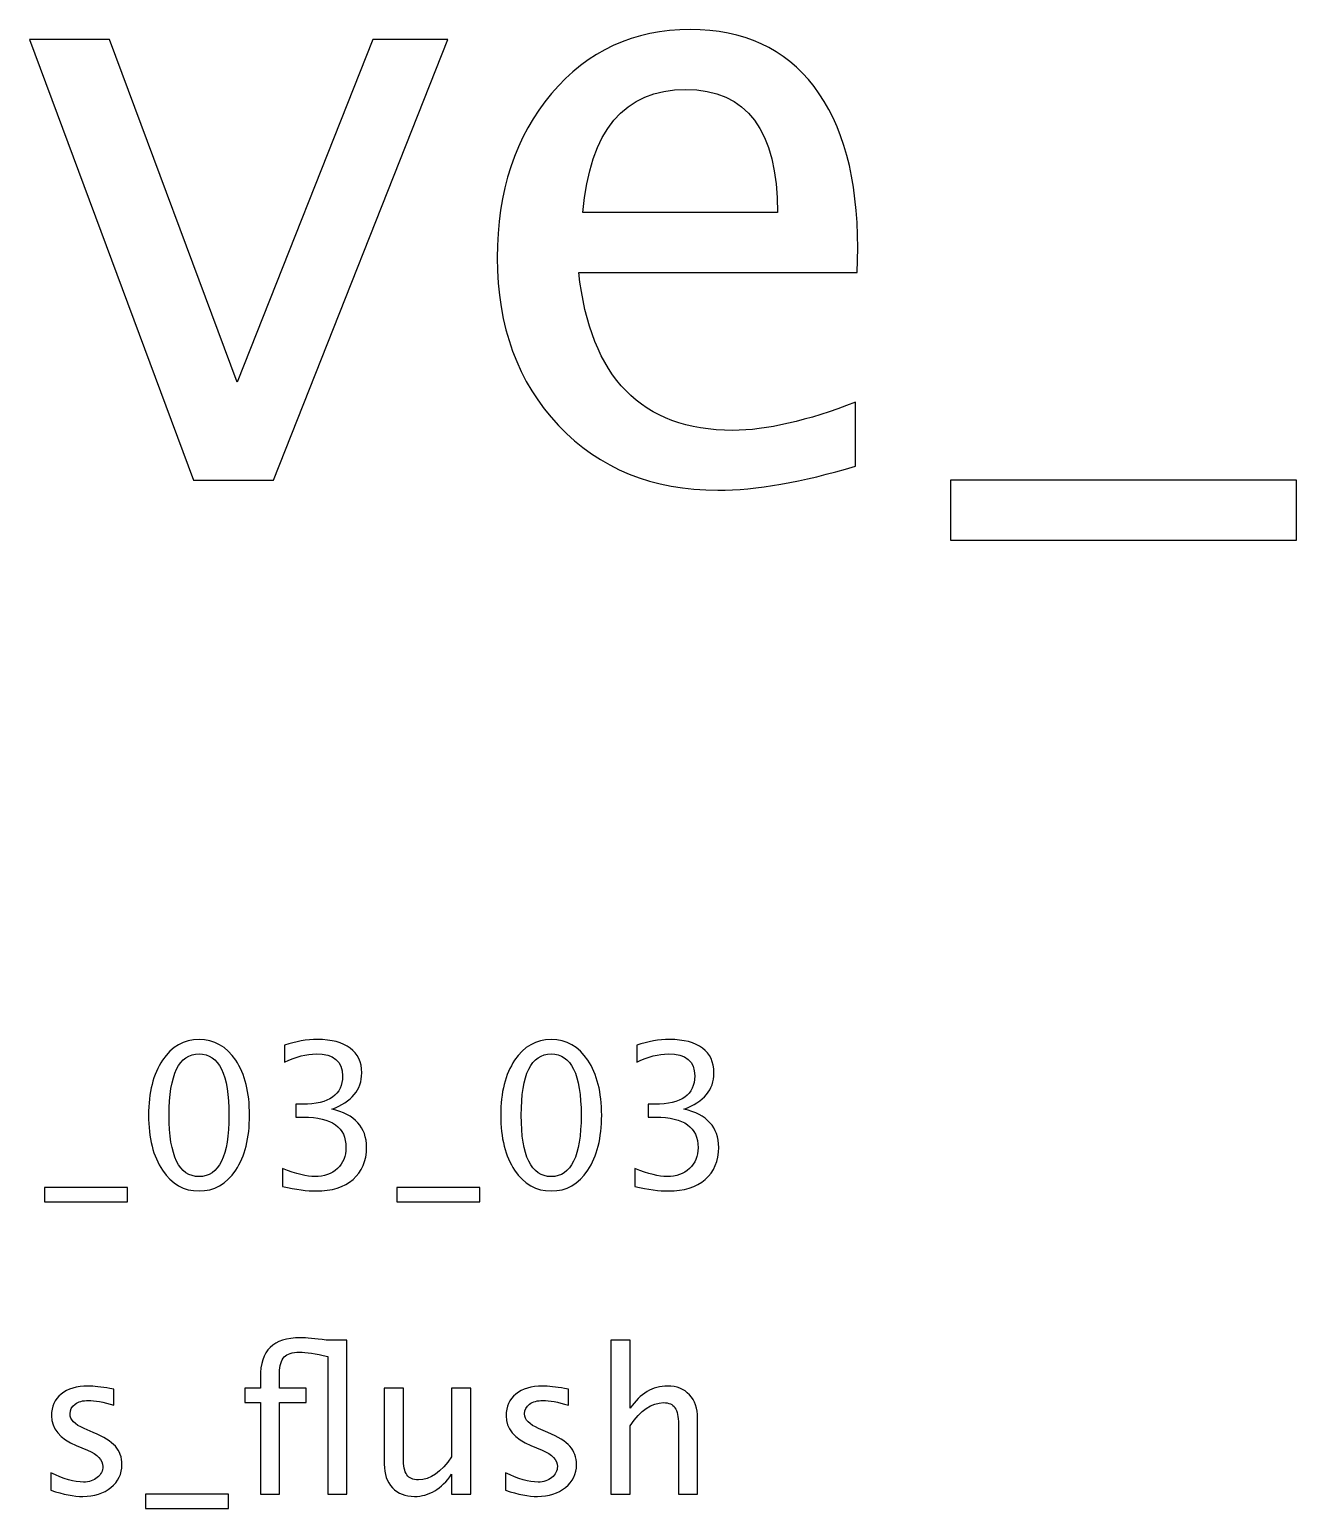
# Model space of a CAD drawing. Header units: centimetres. Extents: x -79 to 72, y -74 to 74.
# Drawn here: x -17.19 to -9.13, y 63.63 to 73.04 of the extents above; entities that cross this region are included whole.
import ezdxf

# ---------------------------------------------------------------- set-up
doc = ezdxf.new("R2010")
doc.units = ezdxf.units.CM
doc.header["$MEASUREMENT"] = 0
doc.layers.add('Layer 1', color=7, linetype='Continuous')

msp = doc.modelspace()

# ---------------------------------------------------------------- linework, layer by layer
at = {"layer": 'Layer 1'}
for points, knots in [([(-11.9353, 70.2604), (-12.27661, 70.15809), (-12.56854, 70.10694), (-12.81195, 70.10694), (-12.81195, 70.10694), (-13.22735, 70.10694), (-13.56513, 70.24452), (-13.82531, 70.51881), (-13.82531, 70.51881), (-14.08548, 70.79309), (-14.21601, 71.14852), (-14.21601, 71.58596), (-14.21601, 71.58596), (-14.21601, 72.01018), (-14.10136, 72.35855), (-13.87117, 72.63107), (-13.87117, 72.63107), (-13.64098, 72.90271), (-13.34641, 73.03853), (-12.98746, 73.03853), (-12.98746, 73.03853), (-12.64791, 73.03853), (-12.38509, 72.9177), (-12.19988, 72.67605), (-12.19988, 72.67605), (-12.01468, 72.43439), (-11.92207, 72.0922), (-11.92207, 71.64858), (-11.92207, 71.64858), (-11.92207, 71.64858), (-11.92472, 71.49336), (-11.92472, 71.49336), (-11.92472, 71.49336), (-11.92472, 71.49336), (-13.69743, 71.49336), (-13.69743, 71.49336), (-13.69743, 71.49336), (-13.62334, 70.82308), (-13.29614, 70.48794), (-12.7167, 70.48794), (-12.7167, 70.48794), (-12.50415, 70.48794), (-12.24398, 70.54791), (-11.9353, 70.66786), (-11.9353, 70.66786), (-11.9353, 70.66786), (-11.9353, 70.2604), (-11.9353, 70.2604)], [0, 0, 0, 0, 0.0769231, 0.0769231, 0.0769231, 0.0769231, 0.1538462, 0.1538462, 0.1538462, 0.1538462, 0.2307692, 0.2307692, 0.2307692, 0.2307692, 0.3076923, 0.3076923, 0.3076923, 0.3076923, 0.3846154, 0.3846154, 0.3846154, 0.3846154, 0.4615385, 0.4615385, 0.4615385, 0.4615385, 0.5384615, 0.5384615, 0.5384615, 0.5384615, 0.6153846, 0.6153846, 0.6153846, 0.6153846, 0.6923077, 0.6923077, 0.6923077, 0.6923077, 0.7692308, 0.7692308, 0.7692308, 0.7692308, 0.8461538, 0.8461538, 0.8461538, 0.8461538, 1, 1, 1, 1]), ([(-16.14835, 70.17044), (-16.14835, 70.17044), (-17.19257, 72.97503), (-17.19257, 72.97503), (-17.19257, 72.97503), (-17.19257, 72.97503), (-16.68457, 72.97503), (-16.68457, 72.97503), (-16.68457, 72.97503), (-16.68457, 72.97503), (-15.87054, 70.79574), (-15.87054, 70.79574), (-15.87054, 70.79574), (-15.87054, 70.79574), (-15.00888, 72.97503), (-15.00888, 72.97503), (-15.00888, 72.97503), (-15.00888, 72.97503), (-14.53087, 72.97503), (-14.53087, 72.97503), (-14.53087, 72.97503), (-14.53087, 72.97503), (-15.63947, 70.17044), (-15.63947, 70.17044), (-15.63947, 70.17044), (-15.63947, 70.17044), (-16.14835, 70.17044), (-16.14835, 70.17044)], [0, 0, 0, 0, 0.125, 0.125, 0.125, 0.125, 0.25, 0.25, 0.25, 0.25, 0.375, 0.375, 0.375, 0.375, 0.5, 0.5, 0.5, 0.5, 0.625, 0.625, 0.625, 0.625, 0.75, 0.75, 0.75, 0.75, 1, 1, 1, 1]), ([(-13.67097, 71.87436), (-13.67097, 71.87436), (-12.43272, 71.87436), (-12.43272, 71.87436), (-12.43272, 71.87436), (-12.43272, 72.39647), (-12.62763, 72.65752), (-13.01656, 72.65752), (-13.01656, 72.65752), (-13.40815, 72.65752), (-13.62599, 72.39647), (-13.67097, 71.87436)], [0, 0, 0, 0, 0.25, 0.25, 0.25, 0.25, 0.5, 0.5, 0.5, 0.5, 1, 1, 1, 1]), ([(-11.33117, 69.78944), (-11.33117, 69.78944), (-11.33117, 70.17044), (-11.33117, 70.17044), (-11.33117, 70.17044), (-11.33117, 70.17044), (-9.12984, 70.17044), (-9.12984, 70.17044), (-9.12984, 70.17044), (-9.12984, 70.17044), (-9.12984, 69.78944), (-9.12984, 69.78944), (-9.12984, 69.78944), (-9.12984, 69.78944), (-11.33117, 69.78944), (-11.33117, 69.78944)], [0, 0, 0, 0, 0.2, 0.2, 0.2, 0.2, 0.4, 0.4, 0.4, 0.4, 0.6, 0.6, 0.6, 0.6, 1, 1, 1, 1]), ([(-16.1139, 65.64758), (-16.21021, 65.64758), (-16.28789, 65.69182), (-16.34673, 65.78008), (-16.34673, 65.78008), (-16.40579, 65.86835), (-16.43521, 65.98477), (-16.43521, 66.12955), (-16.43521, 66.12955), (-16.43521, 66.27433), (-16.40579, 66.39074), (-16.34673, 66.47901), (-16.34673, 66.47901), (-16.28789, 66.56727), (-16.21021, 66.61151), (-16.1139, 66.61151), (-16.1139, 66.61151), (-16.01717, 66.61151), (-15.93949, 66.56748), (-15.88064, 66.47943), (-15.88064, 66.47943), (-15.82201, 66.39138), (-15.79259, 66.27475), (-15.79259, 66.12955), (-15.79259, 66.12955), (-15.79259, 65.98477), (-15.82201, 65.86835), (-15.88064, 65.78008), (-15.88064, 65.78008), (-15.93949, 65.69182), (-16.01717, 65.64758), (-16.1139, 65.64758)], [0, 0, 0, 0, 0.1111111, 0.1111111, 0.1111111, 0.1111111, 0.2222222, 0.2222222, 0.2222222, 0.2222222, 0.3333333, 0.3333333, 0.3333333, 0.3333333, 0.4444444, 0.4444444, 0.4444444, 0.4444444, 0.5555556, 0.5555556, 0.5555556, 0.5555556, 0.6666667, 0.6666667, 0.6666667, 0.6666667, 0.7777778, 0.7777778, 0.7777778, 0.7777778, 1, 1, 1, 1]), ([(-15.58262, 65.67679), (-15.58262, 65.67679), (-15.58262, 65.79109), (-15.58262, 65.79109), (-15.58262, 65.79109), (-15.49541, 65.75638), (-15.42704, 65.73902), (-15.37688, 65.73902), (-15.37688, 65.73902), (-15.31782, 65.73902), (-15.2702, 65.75595), (-15.23358, 65.79003), (-15.23358, 65.79003), (-15.19696, 65.82411), (-15.17876, 65.86856), (-15.17876, 65.92317), (-15.17876, 65.92317), (-15.17876, 66.05271), (-15.26893, 66.11748), (-15.44927, 66.11748), (-15.44927, 66.11748), (-15.44927, 66.11748), (-15.49753, 66.11748), (-15.49753, 66.11748), (-15.49753, 66.11748), (-15.49753, 66.11748), (-15.49753, 66.1994), (-15.49753, 66.1994), (-15.49753, 66.1994), (-15.49753, 66.1994), (-15.45477, 66.20003), (-15.45477, 66.20003), (-15.45477, 66.20003), (-15.28523, 66.20003), (-15.20035, 66.25972), (-15.20035, 66.37931), (-15.20035, 66.37931), (-15.20035, 66.47308), (-15.25665, 66.52007), (-15.36905, 66.52007), (-15.36905, 66.52007), (-15.42937, 66.52007), (-15.49626, 66.50271), (-15.56992, 66.468), (-15.56992, 66.468), (-15.56992, 66.468), (-15.56992, 66.57468), (-15.56992, 66.57468), (-15.56992, 66.57468), (-15.49774, 66.59923), (-15.4281, 66.61151), (-15.36122, 66.61151), (-15.36122, 66.61151), (-15.2702, 66.61151), (-15.20014, 66.59331), (-15.15145, 66.5569), (-15.15145, 66.5569), (-15.10277, 66.52071), (-15.07843, 66.468), (-15.07843, 66.399), (-15.07843, 66.399), (-15.07843, 66.29126), (-15.14214, 66.21442), (-15.26978, 66.1687), (-15.26978, 66.1687), (-15.12182, 66.1342), (-15.04795, 66.05313), (-15.04795, 65.92508), (-15.04795, 65.92508), (-15.04795, 65.83872), (-15.07652, 65.77077), (-15.13346, 65.72145), (-15.13346, 65.72145), (-15.1904, 65.67213), (-15.26872, 65.64758), (-15.3682, 65.64758), (-15.3682, 65.64758), (-15.42493, 65.64758), (-15.49626, 65.65732), (-15.58262, 65.67679)], [0, 0, 0, 0, 0.047619, 0.047619, 0.047619, 0.047619, 0.0952381, 0.0952381, 0.0952381, 0.0952381, 0.1428571, 0.1428571, 0.1428571, 0.1428571, 0.1904762, 0.1904762, 0.1904762, 0.1904762, 0.2380952, 0.2380952, 0.2380952, 0.2380952, 0.2857143, 0.2857143, 0.2857143, 0.2857143, 0.3333333, 0.3333333, 0.3333333, 0.3333333, 0.3809524, 0.3809524, 0.3809524, 0.3809524, 0.4285714, 0.4285714, 0.4285714, 0.4285714, 0.4761905, 0.4761905, 0.4761905, 0.4761905, 0.5238095, 0.5238095, 0.5238095, 0.5238095, 0.5714286, 0.5714286, 0.5714286, 0.5714286, 0.6190476, 0.6190476, 0.6190476, 0.6190476, 0.6666667, 0.6666667, 0.6666667, 0.6666667, 0.7142857, 0.7142857, 0.7142857, 0.7142857, 0.7619048, 0.7619048, 0.7619048, 0.7619048, 0.8095238, 0.8095238, 0.8095238, 0.8095238, 0.8571429, 0.8571429, 0.8571429, 0.8571429, 0.9047619, 0.9047619, 0.9047619, 0.9047619, 1, 1, 1, 1]), ([(-13.87278, 65.64758), (-13.96909, 65.64758), (-14.04677, 65.69182), (-14.10561, 65.78008), (-14.10561, 65.78008), (-14.16467, 65.86835), (-14.19409, 65.98477), (-14.19409, 66.12955), (-14.19409, 66.12955), (-14.19409, 66.27433), (-14.16467, 66.39074), (-14.10561, 66.47901), (-14.10561, 66.47901), (-14.04677, 66.56727), (-13.96909, 66.61151), (-13.87278, 66.61151), (-13.87278, 66.61151), (-13.77605, 66.61151), (-13.69837, 66.56748), (-13.63952, 66.47943), (-13.63952, 66.47943), (-13.58089, 66.39138), (-13.55147, 66.27475), (-13.55147, 66.12955), (-13.55147, 66.12955), (-13.55147, 65.98477), (-13.58089, 65.86835), (-13.63952, 65.78008), (-13.63952, 65.78008), (-13.69837, 65.69182), (-13.77605, 65.64758), (-13.87278, 65.64758)], [0, 0, 0, 0, 0.1111111, 0.1111111, 0.1111111, 0.1111111, 0.2222222, 0.2222222, 0.2222222, 0.2222222, 0.3333333, 0.3333333, 0.3333333, 0.3333333, 0.4444444, 0.4444444, 0.4444444, 0.4444444, 0.5555556, 0.5555556, 0.5555556, 0.5555556, 0.6666667, 0.6666667, 0.6666667, 0.6666667, 0.7777778, 0.7777778, 0.7777778, 0.7777778, 1, 1, 1, 1]), ([(-13.3415, 65.67679), (-13.3415, 65.67679), (-13.3415, 65.79109), (-13.3415, 65.79109), (-13.3415, 65.79109), (-13.25429, 65.75638), (-13.18592, 65.73902), (-13.13576, 65.73902), (-13.13576, 65.73902), (-13.0767, 65.73902), (-13.02908, 65.75595), (-12.99246, 65.79003), (-12.99246, 65.79003), (-12.95584, 65.82411), (-12.93764, 65.86856), (-12.93764, 65.92317), (-12.93764, 65.92317), (-12.93764, 66.05271), (-13.02781, 66.11748), (-13.20815, 66.11748), (-13.20815, 66.11748), (-13.20815, 66.11748), (-13.25641, 66.11748), (-13.25641, 66.11748), (-13.25641, 66.11748), (-13.25641, 66.11748), (-13.25641, 66.1994), (-13.25641, 66.1994), (-13.25641, 66.1994), (-13.25641, 66.1994), (-13.21365, 66.20003), (-13.21365, 66.20003), (-13.21365, 66.20003), (-13.04411, 66.20003), (-12.95923, 66.25972), (-12.95923, 66.37931), (-12.95923, 66.37931), (-12.95923, 66.47308), (-13.01553, 66.52007), (-13.12793, 66.52007), (-13.12793, 66.52007), (-13.18825, 66.52007), (-13.25514, 66.50271), (-13.3288, 66.468), (-13.3288, 66.468), (-13.3288, 66.468), (-13.3288, 66.57468), (-13.3288, 66.57468), (-13.3288, 66.57468), (-13.25662, 66.59923), (-13.18698, 66.61151), (-13.1201, 66.61151), (-13.1201, 66.61151), (-13.02908, 66.61151), (-12.95902, 66.59331), (-12.91033, 66.5569), (-12.91033, 66.5569), (-12.86165, 66.52071), (-12.83731, 66.468), (-12.83731, 66.399), (-12.83731, 66.399), (-12.83731, 66.29126), (-12.90102, 66.21442), (-13.02866, 66.1687), (-13.02866, 66.1687), (-12.8807, 66.1342), (-12.80683, 66.05313), (-12.80683, 65.92508), (-12.80683, 65.92508), (-12.80683, 65.83872), (-12.8354, 65.77077), (-12.89234, 65.72145), (-12.89234, 65.72145), (-12.94928, 65.67213), (-13.0276, 65.64758), (-13.12708, 65.64758), (-13.12708, 65.64758), (-13.18381, 65.64758), (-13.25514, 65.65732), (-13.3415, 65.67679)], [0, 0, 0, 0, 0.047619, 0.047619, 0.047619, 0.047619, 0.0952381, 0.0952381, 0.0952381, 0.0952381, 0.1428571, 0.1428571, 0.1428571, 0.1428571, 0.1904762, 0.1904762, 0.1904762, 0.1904762, 0.2380952, 0.2380952, 0.2380952, 0.2380952, 0.2857143, 0.2857143, 0.2857143, 0.2857143, 0.3333333, 0.3333333, 0.3333333, 0.3333333, 0.3809524, 0.3809524, 0.3809524, 0.3809524, 0.4285714, 0.4285714, 0.4285714, 0.4285714, 0.4761905, 0.4761905, 0.4761905, 0.4761905, 0.5238095, 0.5238095, 0.5238095, 0.5238095, 0.5714286, 0.5714286, 0.5714286, 0.5714286, 0.6190476, 0.6190476, 0.6190476, 0.6190476, 0.6666667, 0.6666667, 0.6666667, 0.6666667, 0.7142857, 0.7142857, 0.7142857, 0.7142857, 0.7619048, 0.7619048, 0.7619048, 0.7619048, 0.8095238, 0.8095238, 0.8095238, 0.8095238, 0.8571429, 0.8571429, 0.8571429, 0.8571429, 0.9047619, 0.9047619, 0.9047619, 0.9047619, 1, 1, 1, 1]), ([(-16.11411, 65.73902), (-15.9869, 65.73902), (-15.9234, 65.8692), (-15.9234, 66.12955), (-15.9234, 66.12955), (-15.9234, 66.3899), (-15.9869, 66.52007), (-16.11411, 66.52007), (-16.11411, 66.52007), (-16.2409, 66.52007), (-16.3044, 66.3899), (-16.3044, 66.12955), (-16.3044, 66.12955), (-16.3044, 65.8692), (-16.2409, 65.73902), (-16.11411, 65.73902)], [0, 0, 0, 0, 0.2, 0.2, 0.2, 0.2, 0.4, 0.4, 0.4, 0.4, 0.6, 0.6, 0.6, 0.6, 1, 1, 1, 1]), ([(-13.87299, 65.73902), (-13.74578, 65.73902), (-13.68228, 65.8692), (-13.68228, 66.12955), (-13.68228, 66.12955), (-13.68228, 66.3899), (-13.74578, 66.52007), (-13.87299, 66.52007), (-13.87299, 66.52007), (-13.99978, 66.52007), (-14.06328, 66.3899), (-14.06328, 66.12955), (-14.06328, 66.12955), (-14.06328, 65.8692), (-13.99978, 65.73902), (-13.87299, 65.73902)], [0, 0, 0, 0, 0.2, 0.2, 0.2, 0.2, 0.4, 0.4, 0.4, 0.4, 0.6, 0.6, 0.6, 0.6, 1, 1, 1, 1]), ([(-17.09688, 65.579), (-17.09688, 65.579), (-17.09688, 65.67044), (-17.09688, 65.67044), (-17.09688, 65.67044), (-17.09688, 65.67044), (-16.56856, 65.67044), (-16.56856, 65.67044), (-16.56856, 65.67044), (-16.56856, 65.67044), (-16.56856, 65.579), (-16.56856, 65.579), (-16.56856, 65.579), (-16.56856, 65.579), (-17.09688, 65.579), (-17.09688, 65.579)], [0, 0, 0, 0, 0.2, 0.2, 0.2, 0.2, 0.4, 0.4, 0.4, 0.4, 0.6, 0.6, 0.6, 0.6, 1, 1, 1, 1]), ([(-14.85576, 65.579), (-14.85576, 65.579), (-14.85576, 65.67044), (-14.85576, 65.67044), (-14.85576, 65.67044), (-14.85576, 65.67044), (-14.32744, 65.67044), (-14.32744, 65.67044), (-14.32744, 65.67044), (-14.32744, 65.67044), (-14.32744, 65.579), (-14.32744, 65.579), (-14.32744, 65.579), (-14.32744, 65.579), (-14.85576, 65.579), (-14.85576, 65.579)], [0, 0, 0, 0, 0.2, 0.2, 0.2, 0.2, 0.4, 0.4, 0.4, 0.4, 0.6, 0.6, 0.6, 0.6, 1, 1, 1, 1]), ([(-15.72359, 63.71887), (-15.72359, 63.71887), (-15.72359, 64.30053), (-15.72359, 64.30053), (-15.72359, 64.30053), (-15.72359, 64.30053), (-15.82286, 64.30053), (-15.82286, 64.30053), (-15.82286, 64.30053), (-15.82286, 64.30053), (-15.82286, 64.39197), (-15.82286, 64.39197), (-15.82286, 64.39197), (-15.82286, 64.39197), (-15.72359, 64.39197), (-15.72359, 64.39197), (-15.72359, 64.39197), (-15.72359, 64.39197), (-15.72359, 64.46076), (-15.72359, 64.46076), (-15.72359, 64.46076), (-15.72359, 64.54776), (-15.70285, 64.61147), (-15.66157, 64.65211), (-15.66157, 64.65211), (-15.6203, 64.69296), (-15.55574, 64.71328), (-15.46811, 64.71328), (-15.46811, 64.71328), (-15.43022, 64.71328), (-15.37603, 64.7082), (-15.30576, 64.69804), (-15.30576, 64.69804), (-15.30576, 64.69804), (-15.17241, 64.69804), (-15.17241, 64.69804), (-15.17241, 64.69804), (-15.17241, 64.69804), (-15.17241, 63.71887), (-15.17241, 63.71887), (-15.17241, 63.71887), (-15.17241, 63.71887), (-15.29433, 63.71887), (-15.29433, 63.71887), (-15.29433, 63.71887), (-15.29433, 63.71887), (-15.29433, 64.5939), (-15.29433, 64.5939), (-15.29433, 64.5939), (-15.37328, 64.61253), (-15.43361, 64.62184), (-15.47509, 64.62184), (-15.47509, 64.62184), (-15.52039, 64.62184), (-15.55277, 64.61168), (-15.57246, 64.59136), (-15.57246, 64.59136), (-15.59193, 64.57104), (-15.60167, 64.53717), (-15.60167, 64.48955), (-15.60167, 64.48955), (-15.60167, 64.48955), (-15.60167, 64.39197), (-15.60167, 64.39197), (-15.60167, 64.39197), (-15.60167, 64.39197), (-15.43276, 64.39197), (-15.43276, 64.39197), (-15.43276, 64.39197), (-15.43276, 64.39197), (-15.43276, 64.30053), (-15.43276, 64.30053), (-15.43276, 64.30053), (-15.43276, 64.30053), (-15.60167, 64.30053), (-15.60167, 64.30053), (-15.60167, 64.30053), (-15.60167, 64.30053), (-15.60167, 63.71887), (-15.60167, 63.71887), (-15.60167, 63.71887), (-15.60167, 63.71887), (-15.72359, 63.71887), (-15.72359, 63.71887)], [0, 0, 0, 0, 0.0454545, 0.0454545, 0.0454545, 0.0454545, 0.0909091, 0.0909091, 0.0909091, 0.0909091, 0.1363636, 0.1363636, 0.1363636, 0.1363636, 0.1818182, 0.1818182, 0.1818182, 0.1818182, 0.2272727, 0.2272727, 0.2272727, 0.2272727, 0.2727273, 0.2727273, 0.2727273, 0.2727273, 0.3181818, 0.3181818, 0.3181818, 0.3181818, 0.3636364, 0.3636364, 0.3636364, 0.3636364, 0.4090909, 0.4090909, 0.4090909, 0.4090909, 0.4545455, 0.4545455, 0.4545455, 0.4545455, 0.5, 0.5, 0.5, 0.5, 0.5454545, 0.5454545, 0.5454545, 0.5454545, 0.5909091, 0.5909091, 0.5909091, 0.5909091, 0.6363636, 0.6363636, 0.6363636, 0.6363636, 0.6818182, 0.6818182, 0.6818182, 0.6818182, 0.7272727, 0.7272727, 0.7272727, 0.7272727, 0.7727273, 0.7727273, 0.7727273, 0.7727273, 0.8181818, 0.8181818, 0.8181818, 0.8181818, 0.8636364, 0.8636364, 0.8636364, 0.8636364, 0.9090909, 0.9090909, 0.9090909, 0.9090909, 1, 1, 1, 1]), ([(-13.49219, 63.71887), (-13.49219, 63.71887), (-13.49219, 64.69804), (-13.49219, 64.69804), (-13.49219, 64.69804), (-13.49219, 64.69804), (-13.37027, 64.69804), (-13.37027, 64.69804), (-13.37027, 64.69804), (-13.37027, 64.69804), (-13.37027, 64.26476), (-13.37027, 64.26476), (-13.37027, 64.26476), (-13.30571, 64.35895), (-13.22655, 64.40594), (-13.13299, 64.40594), (-13.13299, 64.40594), (-13.07415, 64.40594), (-13.02737, 64.38753), (-12.99287, 64.35048), (-12.99287, 64.35048), (-12.95837, 64.31365), (-12.94101, 64.26391), (-12.94101, 64.20168), (-12.94101, 64.20168), (-12.94101, 64.20168), (-12.94101, 63.71887), (-12.94101, 63.71887), (-12.94101, 63.71887), (-12.94101, 63.71887), (-13.06293, 63.71887), (-13.06293, 63.71887), (-13.06293, 63.71887), (-13.06293, 63.71887), (-13.06293, 64.16189), (-13.06293, 64.16189), (-13.06293, 64.16189), (-13.06293, 64.21184), (-13.07034, 64.2474), (-13.08494, 64.26857), (-13.08494, 64.26857), (-13.09976, 64.28995), (-13.1241, 64.30053), (-13.15818, 64.30053), (-13.15818, 64.30053), (-13.23311, 64.30053), (-13.30381, 64.25164), (-13.37027, 64.15385), (-13.37027, 64.15385), (-13.37027, 64.15385), (-13.37027, 63.71887), (-13.37027, 63.71887), (-13.37027, 63.71887), (-13.37027, 63.71887), (-13.49219, 63.71887), (-13.49219, 63.71887)], [0, 0, 0, 0, 0.0666667, 0.0666667, 0.0666667, 0.0666667, 0.1333333, 0.1333333, 0.1333333, 0.1333333, 0.2, 0.2, 0.2, 0.2, 0.2666667, 0.2666667, 0.2666667, 0.2666667, 0.3333333, 0.3333333, 0.3333333, 0.3333333, 0.4, 0.4, 0.4, 0.4, 0.4666667, 0.4666667, 0.4666667, 0.4666667, 0.5333333, 0.5333333, 0.5333333, 0.5333333, 0.6, 0.6, 0.6, 0.6, 0.6666667, 0.6666667, 0.6666667, 0.6666667, 0.7333333, 0.7333333, 0.7333333, 0.7333333, 0.8, 0.8, 0.8, 0.8, 0.8666667, 0.8666667, 0.8666667, 0.8666667, 1, 1, 1, 1]), ([(-17.05688, 63.743), (-17.05688, 63.743), (-17.05688, 63.85476), (-17.05688, 63.85476), (-17.05688, 63.85476), (-16.97708, 63.81497), (-16.90787, 63.79507), (-16.84881, 63.79507), (-16.84881, 63.79507), (-16.81367, 63.79507), (-16.78446, 63.8046), (-16.76139, 63.82365), (-16.76139, 63.82365), (-16.73832, 63.84248), (-16.72668, 63.86619), (-16.72668, 63.89477), (-16.72668, 63.89477), (-16.72668, 63.93646), (-16.75906, 63.97097), (-16.82383, 63.99827), (-16.82383, 63.99827), (-16.82383, 63.99827), (-16.89517, 64.02854), (-16.89517, 64.02854), (-16.89517, 64.02854), (-17.00036, 64.07214), (-17.05307, 64.13522), (-17.05307, 64.21713), (-17.05307, 64.21713), (-17.05307, 64.27577), (-17.03233, 64.32191), (-16.99084, 64.35556), (-16.99084, 64.35556), (-16.94935, 64.38922), (-16.89241, 64.40594), (-16.82024, 64.40594), (-16.82024, 64.40594), (-16.78277, 64.40594), (-16.7362, 64.40086), (-16.68096, 64.39049), (-16.68096, 64.39049), (-16.68096, 64.39049), (-16.65556, 64.38562), (-16.65556, 64.38562), (-16.65556, 64.38562), (-16.65556, 64.38562), (-16.65556, 64.28402), (-16.65556, 64.28402), (-16.65556, 64.28402), (-16.7235, 64.30434), (-16.77769, 64.3145), (-16.81812, 64.3145), (-16.81812, 64.3145), (-16.85368, 64.3145), (-16.88183, 64.30667), (-16.90321, 64.29122), (-16.90321, 64.29122), (-16.92438, 64.27577), (-16.93496, 64.25502), (-16.93496, 64.22899), (-16.93496, 64.22899), (-16.93496, 64.19237), (-16.90533, 64.16125), (-16.84585, 64.13607), (-16.84585, 64.13607), (-16.84585, 64.13607), (-16.78722, 64.1113), (-16.78722, 64.1113), (-16.78722, 64.1113), (-16.72075, 64.08336), (-16.67376, 64.05373), (-16.64625, 64.02261), (-16.64625, 64.02261), (-16.61852, 63.9915), (-16.60476, 63.95255), (-16.60476, 63.90598), (-16.60476, 63.90598), (-16.60476, 63.84693), (-16.62804, 63.79846), (-16.67482, 63.76057), (-16.67482, 63.76057), (-16.72139, 63.72268), (-16.78108, 63.70363), (-16.85368, 63.70363), (-16.85368, 63.70363), (-16.90956, 63.70363), (-16.97708, 63.71675), (-17.05688, 63.743)], [0, 0, 0, 0, 0.0434783, 0.0434783, 0.0434783, 0.0434783, 0.0869565, 0.0869565, 0.0869565, 0.0869565, 0.1304348, 0.1304348, 0.1304348, 0.1304348, 0.173913, 0.173913, 0.173913, 0.173913, 0.2173913, 0.2173913, 0.2173913, 0.2173913, 0.2608696, 0.2608696, 0.2608696, 0.2608696, 0.3043478, 0.3043478, 0.3043478, 0.3043478, 0.3478261, 0.3478261, 0.3478261, 0.3478261, 0.3913043, 0.3913043, 0.3913043, 0.3913043, 0.4347826, 0.4347826, 0.4347826, 0.4347826, 0.4782609, 0.4782609, 0.4782609, 0.4782609, 0.5217391, 0.5217391, 0.5217391, 0.5217391, 0.5652174, 0.5652174, 0.5652174, 0.5652174, 0.6086957, 0.6086957, 0.6086957, 0.6086957, 0.6521739, 0.6521739, 0.6521739, 0.6521739, 0.6956522, 0.6956522, 0.6956522, 0.6956522, 0.7391304, 0.7391304, 0.7391304, 0.7391304, 0.7826087, 0.7826087, 0.7826087, 0.7826087, 0.826087, 0.826087, 0.826087, 0.826087, 0.8695652, 0.8695652, 0.8695652, 0.8695652, 0.9130435, 0.9130435, 0.9130435, 0.9130435, 1, 1, 1, 1]), ([(-14.50629, 63.71887), (-14.50629, 63.71887), (-14.50629, 63.84545), (-14.50629, 63.84545), (-14.50629, 63.84545), (-14.57127, 63.75083), (-14.65022, 63.70363), (-14.74293, 63.70363), (-14.74293, 63.70363), (-14.80178, 63.70363), (-14.84855, 63.72205), (-14.88327, 63.75909), (-14.88327, 63.75909), (-14.91819, 63.79613), (-14.93555, 63.84587), (-14.93555, 63.90874), (-14.93555, 63.90874), (-14.93555, 63.90874), (-14.93555, 64.39197), (-14.93555, 64.39197), (-14.93555, 64.39197), (-14.93555, 64.39197), (-14.81363, 64.39197), (-14.81363, 64.39197), (-14.81363, 64.39197), (-14.81363, 64.39197), (-14.81363, 63.94853), (-14.81363, 63.94853), (-14.81363, 63.94853), (-14.81363, 63.89794), (-14.80622, 63.86217), (-14.79162, 63.841), (-14.79162, 63.841), (-14.7768, 63.81962), (-14.75225, 63.80904), (-14.71774, 63.80904), (-14.71774, 63.80904), (-14.64324, 63.80904), (-14.57254, 63.85794), (-14.50629, 63.95594), (-14.50629, 63.95594), (-14.50629, 63.95594), (-14.50629, 64.39197), (-14.50629, 64.39197), (-14.50629, 64.39197), (-14.50629, 64.39197), (-14.38437, 64.39197), (-14.38437, 64.39197), (-14.38437, 64.39197), (-14.38437, 64.39197), (-14.38437, 63.71887), (-14.38437, 63.71887), (-14.38437, 63.71887), (-14.38437, 63.71887), (-14.50629, 63.71887), (-14.50629, 63.71887)], [0, 0, 0, 0, 0.0666667, 0.0666667, 0.0666667, 0.0666667, 0.1333333, 0.1333333, 0.1333333, 0.1333333, 0.2, 0.2, 0.2, 0.2, 0.2666667, 0.2666667, 0.2666667, 0.2666667, 0.3333333, 0.3333333, 0.3333333, 0.3333333, 0.4, 0.4, 0.4, 0.4, 0.4666667, 0.4666667, 0.4666667, 0.4666667, 0.5333333, 0.5333333, 0.5333333, 0.5333333, 0.6, 0.6, 0.6, 0.6, 0.6666667, 0.6666667, 0.6666667, 0.6666667, 0.7333333, 0.7333333, 0.7333333, 0.7333333, 0.8, 0.8, 0.8, 0.8, 0.8666667, 0.8666667, 0.8666667, 0.8666667, 1, 1, 1, 1]), ([(-14.16381, 63.743), (-14.16381, 63.743), (-14.16381, 63.85476), (-14.16381, 63.85476), (-14.16381, 63.85476), (-14.08401, 63.81497), (-14.0148, 63.79507), (-13.95574, 63.79507), (-13.95574, 63.79507), (-13.9206, 63.79507), (-13.89139, 63.8046), (-13.86832, 63.82365), (-13.86832, 63.82365), (-13.84525, 63.84248), (-13.83361, 63.86619), (-13.83361, 63.89477), (-13.83361, 63.89477), (-13.83361, 63.93646), (-13.86599, 63.97097), (-13.93076, 63.99827), (-13.93076, 63.99827), (-13.93076, 63.99827), (-14.0021, 64.02854), (-14.0021, 64.02854), (-14.0021, 64.02854), (-14.10729, 64.07214), (-14.16, 64.13522), (-14.16, 64.21713), (-14.16, 64.21713), (-14.16, 64.27577), (-14.13926, 64.32191), (-14.09777, 64.35556), (-14.09777, 64.35556), (-14.05628, 64.38922), (-13.99934, 64.40594), (-13.92717, 64.40594), (-13.92717, 64.40594), (-13.8897, 64.40594), (-13.84313, 64.40086), (-13.78789, 64.39049), (-13.78789, 64.39049), (-13.78789, 64.39049), (-13.76249, 64.38562), (-13.76249, 64.38562), (-13.76249, 64.38562), (-13.76249, 64.38562), (-13.76249, 64.28402), (-13.76249, 64.28402), (-13.76249, 64.28402), (-13.83043, 64.30434), (-13.88462, 64.3145), (-13.92505, 64.3145), (-13.92505, 64.3145), (-13.96061, 64.3145), (-13.98876, 64.30667), (-14.01014, 64.29122), (-14.01014, 64.29122), (-14.03131, 64.27577), (-14.04189, 64.25502), (-14.04189, 64.22899), (-14.04189, 64.22899), (-14.04189, 64.19237), (-14.01226, 64.16125), (-13.95278, 64.13607), (-13.95278, 64.13607), (-13.95278, 64.13607), (-13.89415, 64.1113), (-13.89415, 64.1113), (-13.89415, 64.1113), (-13.82768, 64.08336), (-13.78069, 64.05373), (-13.75318, 64.02261), (-13.75318, 64.02261), (-13.72545, 63.9915), (-13.71169, 63.95255), (-13.71169, 63.90598), (-13.71169, 63.90598), (-13.71169, 63.84693), (-13.73497, 63.79846), (-13.78175, 63.76057), (-13.78175, 63.76057), (-13.82832, 63.72268), (-13.88801, 63.70363), (-13.96061, 63.70363), (-13.96061, 63.70363), (-14.01649, 63.70363), (-14.08401, 63.71675), (-14.16381, 63.743)], [0, 0, 0, 0, 0.0434783, 0.0434783, 0.0434783, 0.0434783, 0.0869565, 0.0869565, 0.0869565, 0.0869565, 0.1304348, 0.1304348, 0.1304348, 0.1304348, 0.173913, 0.173913, 0.173913, 0.173913, 0.2173913, 0.2173913, 0.2173913, 0.2173913, 0.2608696, 0.2608696, 0.2608696, 0.2608696, 0.3043478, 0.3043478, 0.3043478, 0.3043478, 0.3478261, 0.3478261, 0.3478261, 0.3478261, 0.3913043, 0.3913043, 0.3913043, 0.3913043, 0.4347826, 0.4347826, 0.4347826, 0.4347826, 0.4782609, 0.4782609, 0.4782609, 0.4782609, 0.5217391, 0.5217391, 0.5217391, 0.5217391, 0.5652174, 0.5652174, 0.5652174, 0.5652174, 0.6086957, 0.6086957, 0.6086957, 0.6086957, 0.6521739, 0.6521739, 0.6521739, 0.6521739, 0.6956522, 0.6956522, 0.6956522, 0.6956522, 0.7391304, 0.7391304, 0.7391304, 0.7391304, 0.7826087, 0.7826087, 0.7826087, 0.7826087, 0.826087, 0.826087, 0.826087, 0.826087, 0.8695652, 0.8695652, 0.8695652, 0.8695652, 0.9130435, 0.9130435, 0.9130435, 0.9130435, 1, 1, 1, 1]), ([(-16.45384, 63.62743), (-16.45384, 63.62743), (-16.45384, 63.71887), (-16.45384, 63.71887), (-16.45384, 63.71887), (-16.45384, 63.71887), (-15.92552, 63.71887), (-15.92552, 63.71887), (-15.92552, 63.71887), (-15.92552, 63.71887), (-15.92552, 63.62743), (-15.92552, 63.62743), (-15.92552, 63.62743), (-15.92552, 63.62743), (-16.45384, 63.62743), (-16.45384, 63.62743)], [0, 0, 0, 0, 0.2, 0.2, 0.2, 0.2, 0.4, 0.4, 0.4, 0.4, 0.6, 0.6, 0.6, 0.6, 1, 1, 1, 1])]:
    msp.add_open_spline(points, degree=3, knots=knots, dxfattribs=at)

doc.saveas('drawing.dxf')
